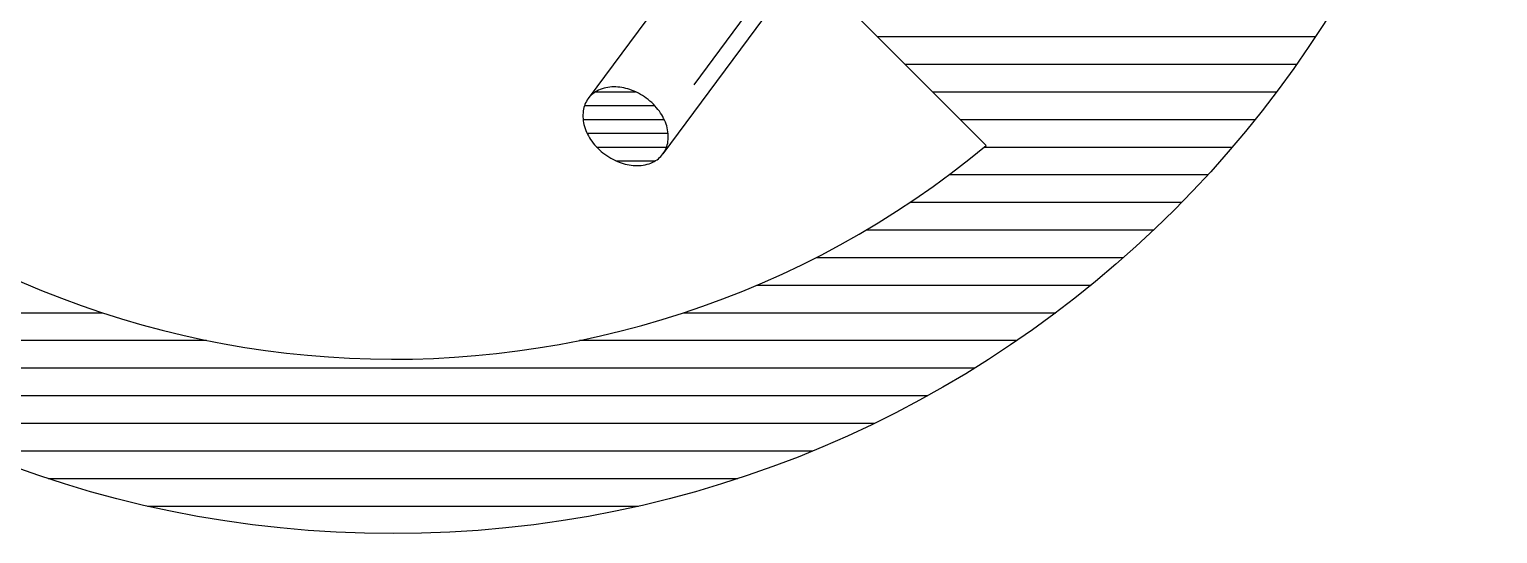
# Model space of a CAD drawing. Header units: millimetres. Extents: x -3 to 2253, y -3 to 1300.
# Drawn here: x 1503.35 to 1510, y 900 to 902.28 of the extents above; entities that cross this region are included whole.
import ezdxf

# ---------------------------------------------------------------- set-up
doc = ezdxf.new("R2010")
doc.units = ezdxf.units.MM
doc.layers.add('ROOD', color=1, linetype='Continuous')
doc.layers.add('VEILIG', color=7, linetype='Continuous')

# ---------------------------------------------------------------- blocks, each defined once
blk = doc.blocks.new('*X631')
at = {"color": 0}
for p, q in [((101.1918, 101.25), (103.1758, 101.25)), ((101.3168, 101.125), (103.0908, 101.125)), ((101.4418, 101), (103, 101)), ((101.5668, 100.875), (102.9031, 100.875)), ((101.6769, 100.75), (102.7997, 100.75)), ((101.5175, 100.625), (102.6891, 100.625)), ((101.3406, 100.5), (102.5707, 100.5)), ((101.1419, 100.375), (102.4437, 100.375)), ((100.9147, 100.25), (102.3072, 100.25)), ((100.6471, 100.125), (102.1598, 100.125)), ((96, 100), (97.6853, 100)), ((100.3147, 100), (102, 100)), ((96.1743, 99.875), (98.1557, 99.875)), ((99.8443, 99.875), (101.8257, 99.875)), ((96.3661, 99.75), (101.6339, 99.75)), ((96.5794, 99.625), (101.4206, 99.625)), ((96.8206, 99.5), (101.1794, 99.5)), ((97.1002, 99.375), (100.8998, 99.375)), ((97.4388, 99.25), (100.5612, 99.25)), ((97.889, 99.125), (100.111, 99.125))]:
    blk.add_line(p, q, dxfattribs=at)
blk = doc.blocks.new('*X628')
at = {"color": 0}
for p, q in [((99.917, 101), (100.0973, 101)), ((99.8666, 100.9375), (100.1841, 100.9375)), ((99.8602, 100.875), (100.2274, 100.875)), ((99.8781, 100.8125), (100.2451, 100.8125)), ((99.9215, 100.75), (100.2385, 100.75)), ((100.0088, 100.6875), (100.1876, 100.6875))]:
    blk.add_line(p, q, dxfattribs=at)
blk = doc.blocks.new('PIC-26')
at = {"layer": 'VEILIG'}
for p, q in [((-3.2433, 2.6851), (2.6851, -3.2433)), ((1.5588, -2.117), (0.8833, -3.0309)), ((1.8072, -2.3654), (1.3616, -2.9684)), ((1.8599, -2.4181), (1.2219, -3.2812))]:
    blk.add_line(p, q, dxfattribs=at)
blk.add_lwpolyline([(1.2219, -3.2812, 0.126822), (1.2444, -3.2257, 0.10607), (1.2387, -3.1548, 0.085783), (1.2057, -3.0885, 0.075445), (1.1465, -3.0291, 0.075445), (1.0722, -2.9899, 0.085783), (0.9993, -2.9778, 0.10607), (0.9298, -2.9932, 0.126822), (0.8833, -3.0309, 0.126822), (0.8609, -3.0864, 0.10607), (0.8665, -3.1574, 0.085783), (0.8995, -3.2236, 0.075445), (0.9588, -3.283, 0.075445), (1.033, -3.3222, 0.085783), (1.106, -3.3343, 0.10607), (1.1755, -3.3189, 0.126822)], format="xyb", close=True, dxfattribs=at)
blk.add_circle((0, 0), 5, dxfattribs=at)
blk.add_arc((0, 0), 4.2105, 140.37938, 309.62062, dxfattribs=at)
at = {"layer": 'ROOD'}
blk.add_blockref('*X631', (-99, -104), dxfattribs=at)
at = {"layer": 'VEILIG'}
blk.add_blockref('*X628', (-99, -104), dxfattribs=at)

msp = doc.modelspace()

# ---------------------------------------------------------------- block references
msp.add_blockref('PIC-26', (1505, 905))

doc.saveas('drawing.dxf')
